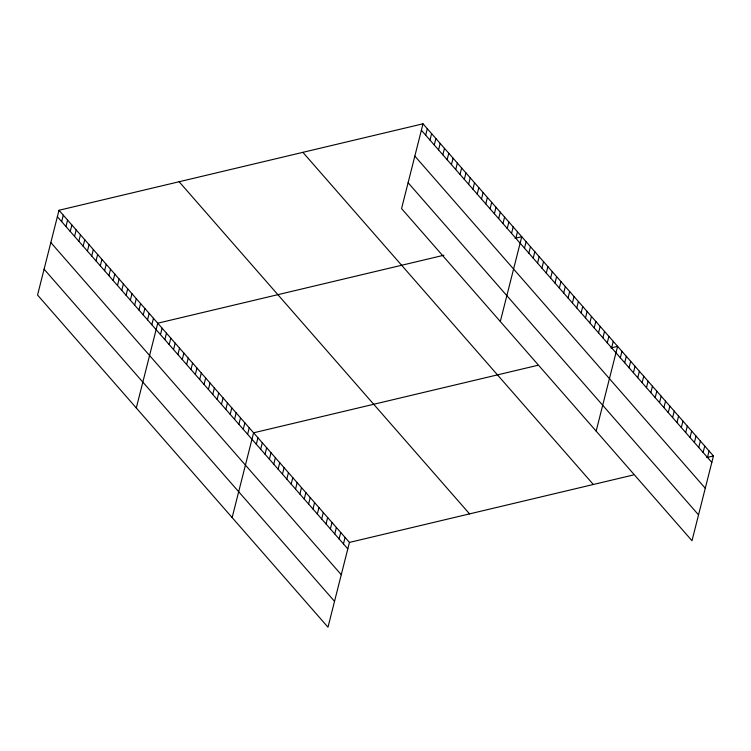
<?xml version="1.0" encoding="UTF-8"?>
<svg xmlns="http://www.w3.org/2000/svg" width="751" height="751" viewBox="0 0 751 751"><rect width="100%" height="100%" fill="white"/><g stroke="black" fill="none" stroke-linecap="round" stroke-linejoin="round"><path stroke-width="1.13" d="M59 210.271L37.55 295.04L327.99 627.198L349.44 542.419L59 210.271L423.01 123.802L713.45 455.96L692 540.729L401.56 208.581L423.01 123.802M61.666 221.629L63.291 215.18M65.957 226.539L67.59 220.09M70.247 231.449L71.88 225M74.546 236.358L76.18 229.909M78.836 241.268L80.47 234.819M83.126 246.178L84.76 239.729M87.426 251.087L89.059 244.638M91.716 255.997L93.349 249.548M96.006 260.907L97.639 254.458M100.305 265.816L101.939 259.367M104.596 270.726L106.229 264.277M108.895 275.636L110.519 269.187M113.185 280.545L114.819 274.096M117.475 285.455L119.109 279.006M121.775 290.365L123.399 283.916M126.065 295.274L127.698 288.825M130.355 300.184L131.988 293.735M134.654 305.094L136.288 298.654M138.944 310.003L140.578 303.564M143.234 314.913L144.868 308.473M147.534 319.832L149.167 313.383M151.824 324.742L153.457 318.293M136.297 407.971L157.748 323.202L443.907 255.227M160.479 334.627L162.103 328.178M164.835 339.612L166.459 333.162M169.191 344.596L170.824 338.147M173.547 349.581L175.18 343.132M177.903 354.556L179.536 348.107M182.258 359.541L183.892 353.092M186.614 364.526L188.248 358.077M190.97 369.501L192.603 363.062M195.326 374.486L196.959 368.037M199.682 379.471L201.315 373.022M204.037 384.456L205.671 378.006M208.403 389.431L210.027 382.991M212.758 394.416L214.382 387.967M217.114 399.401L218.738 392.951M221.47 404.385L223.103 397.936M225.826 409.361L227.459 402.921M230.181 414.345L231.815 407.896M234.537 419.33L236.171 412.881M238.893 424.315L240.527 417.866M243.249 429.29L244.882 422.841M247.605 434.275L249.238 427.826M232.143 517.58L253.594 432.811L537.519 365.371M256.316 444.245L257.95 437.795M260.681 449.22L262.306 442.771M265.037 454.205L266.661 447.756M269.393 459.19L271.017 452.74M273.749 464.165L275.382 457.725M278.105 469.15L279.738 462.7M282.46 474.134L284.094 467.685M286.816 479.119L288.45 472.67M291.172 484.095L292.806 477.655M295.528 489.079L297.161 482.63M299.884 494.064L301.517 487.615M304.239 499.049L305.873 492.6M308.595 504.024L310.229 497.584M312.96 509.009L314.585 502.56M317.316 513.994L318.94 507.545M321.672 518.979L323.296 512.529M326.028 523.954L327.661 517.505M425.676 135.161L427.3 128.712M330.384 528.939L332.017 522.489M429.966 140.071L431.6 133.622M334.739 533.923L336.373 527.474M434.256 144.981L435.89 138.531M339.095 538.899L340.729 532.459M438.556 149.89L440.189 143.45M343.451 543.884L345.084 537.434M442.846 154.8L444.479 148.36M447.136 159.71L448.769 153.27M451.435 164.629L453.069 158.179M455.726 169.538L457.359 163.089M460.016 174.448L461.649 167.999M464.315 179.358L465.949 172.908M468.605 184.267L470.239 177.818M472.905 189.177L474.529 182.728M477.195 194.087L478.828 187.637M481.485 198.996L483.118 192.547M485.784 203.906L487.408 197.457M490.074 208.816L491.708 202.366M494.365 213.725L495.998 207.276M498.664 218.635L500.297 212.186M502.954 223.545L504.588 217.095M507.244 228.454L508.878 222.005M511.544 233.364L513.177 226.915M515.834 238.274L517.467 231.824M500.307 321.512L521.757 236.734L515.083 238.32M524.489 248.168L526.113 241.719M528.845 253.153L530.469 246.703M533.201 258.128L534.834 251.688M537.556 263.113L539.19 256.664M541.912 268.098L543.546 261.648M546.268 273.082L547.901 266.633M550.624 278.058L552.257 271.618M554.98 283.043L556.613 276.593M559.335 288.027L560.969 281.578M563.691 293.012L565.325 286.563M568.047 297.987L569.68 291.538M572.412 302.972L574.036 296.523M576.768 307.957L578.392 301.508M581.124 312.942L582.748 306.492M585.48 317.917L587.113 311.468M589.835 322.902L591.469 316.453M594.191 327.887L595.825 321.437M598.547 332.862L600.18 326.422M602.903 337.847L604.536 331.398M607.259 342.832L608.892 336.382M611.614 347.816L613.248 341.367M596.153 431.121L617.604 346.352L610.929 347.929M620.326 357.776L621.959 351.327M624.691 362.761L626.315 356.312M629.047 367.746L630.671 361.297M633.403 372.721L635.027 366.272M637.759 377.706L639.392 371.257M642.114 382.691L643.748 376.242M646.47 387.676L648.104 381.226M650.826 392.651L652.459 386.202M655.182 397.636L656.815 391.187M659.538 402.62L661.171 396.171M663.893 407.596L665.527 401.156M668.249 412.581L669.883 406.131M672.605 417.565L674.238 411.116M676.97 422.55L678.594 416.101M681.326 427.526L682.95 421.086M685.682 432.51L687.306 426.061M690.038 437.495L691.671 431.046M694.393 442.48L696.027 436.031M698.749 447.455L700.383 441.015M703.105 452.44L704.738 445.991M707.461 457.425L709.094 450.975M349.44 542.419L633.365 474.979M706.775 457.547L713.45 455.96M421.377 130.252L711.817 462.409M414.843 156.105L705.273 488.253M408.103 182.728L698.543 514.886M302.888 152.34L593.328 484.489M179.123 181.733L469.563 513.891M57.367 216.72L347.807 548.868M50.833 242.564L341.264 574.712M44.093 269.196L334.533 601.344"/></g></svg>
